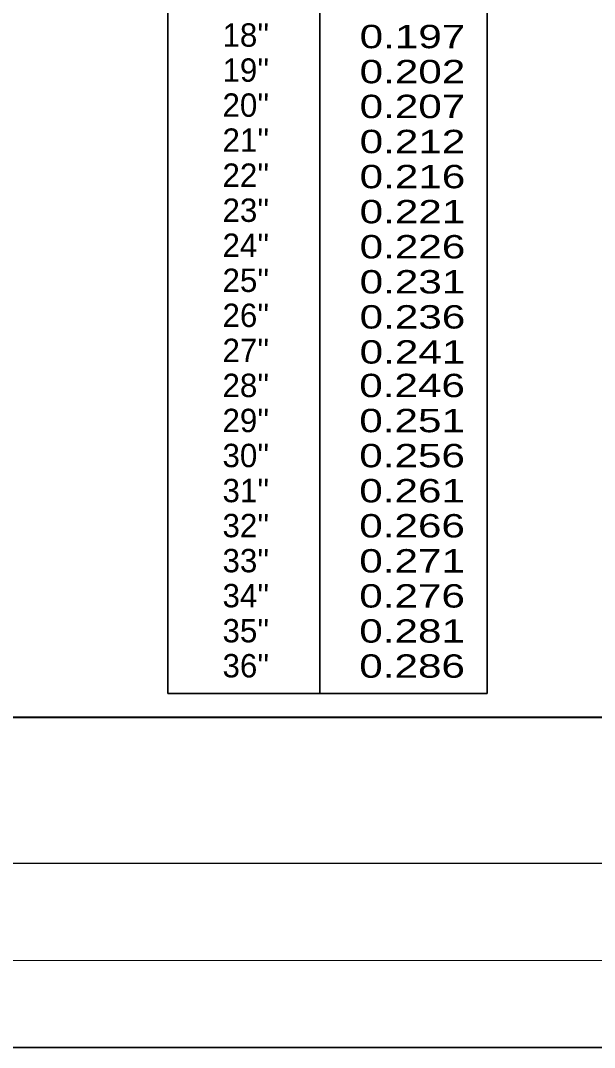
# Model space of a CAD drawing. Extents: x 444 to 815, y -532 to -224.
# Drawn here: x 696.7 to 726.1, y -531.8 to -479.1 of the extents above; entities that cross this region are included whole.
import ezdxf
from ezdxf.enums import TextEntityAlignment as Align

# ---------------------------------------------------------------- set-up
doc = ezdxf.new("R2010")
doc.units = 0
doc.header["$LTSCALE"] = 0.48
doc.layers.add('1', color=7, linetype='Continuous', lineweight=13)

msp = doc.modelspace()

# ---------------------------------------------------------------- linework, layer by layer
at = {"layer": '1', "lineweight": 35}
for p, q in [((712.0428, -442.3545), (712.0428, -513.6646)), ((720.6315, -442.3545), (720.6315, -513.6646))]:
    msp.add_line(p, q, dxfattribs=at)
at = {"layer": '1', "lineweight": 40}
msp.add_line((479.4589, -514.8782), (804.4589, -514.8782), dxfattribs=at)
at = {"layer": '1', "lineweight": 25}
msp.add_line((464.4589, -522.3782), (809.4589, -522.3782), dxfattribs=at)
at = {"layer": '1'}
msp.add_line((449.4589, -527.3782), (809.4589, -527.3782), dxfattribs=at)
at = {"layer": '1', "lineweight": 35}
msp.add_lwpolyline([(814.9648, -269.7986), (444.2126, -269.7986), (444.2126, -531.8344), (814.9648, -531.8344)], close=True, dxfattribs=at)
msp.add_lwpolyline([(704.2519, -442.3545), (704.2519, -513.6646), (720.6315, -513.6646)], dxfattribs=at)

# ---------------------------------------------------------------- texts
at = {"layer": '1'}
for s, p in [("18''", (708.2495, -480.4717)), ("19''", (708.2495, -482.2701)), ("20''", (708.2495, -484.0684)), ("21''", (708.2495, -485.8667)), ("22''", (708.2495, -487.6651)), ("23''", (708.2495, -489.4634)), ("24''", (708.2495, -491.2617)), ("25''", (708.2495, -493.0601)), ("26''", (708.2495, -494.8584)), ("27''", (708.2495, -496.6567)), ("28''", (708.2495, -498.4551)), ("29''", (708.2495, -500.2534)), ("30''", (708.2495, -502.0517)), ("31''", (708.2495, -503.8501)), ("32''", (708.2495, -505.6484)), ("33''", (708.2495, -507.4467)), ("34''", (708.2495, -509.2451)), ("35''", (708.2495, -511.0434)), ("36''", (708.2495, -512.8417))]:
    msp.add_text(s, height=1.2, dxfattribs=at).set_placement(p, align=Align.CENTER)
at = {"layer": '1', "width": 1.35}
for s, p in [('0.197', (714.0895, -480.5497)), ('0.202', (714.0895, -482.3497)), ('0.207', (714.0895, -484.1371)), ('0.212', (714.0895, -485.9371)), ('0.216', (714.0895, -487.7371)), ('0.221', (714.0895, -489.5371)), ('0.226', (714.0895, -491.3371)), ('0.231', (714.0895, -493.1371)), ('0.236', (714.0895, -494.9371)), ('0.241', (714.0895, -496.7371)), ('0.246', (714.0709, -498.4586)), ('0.251', (714.0709, -500.2586)), ('0.256', (714.0709, -502.0586)), ('0.261', (714.0709, -503.8586)), ('0.266', (714.0709, -505.6586)), ('0.271', (714.0709, -507.4586)), ('0.276', (714.0709, -509.2586)), ('0.281', (714.0709, -511.0586)), ('0.286', (714.0709, -512.8586))]:
    msp.add_text(s, height=1.2, dxfattribs=at).set_placement(p)

doc.saveas('drawing.dxf')
